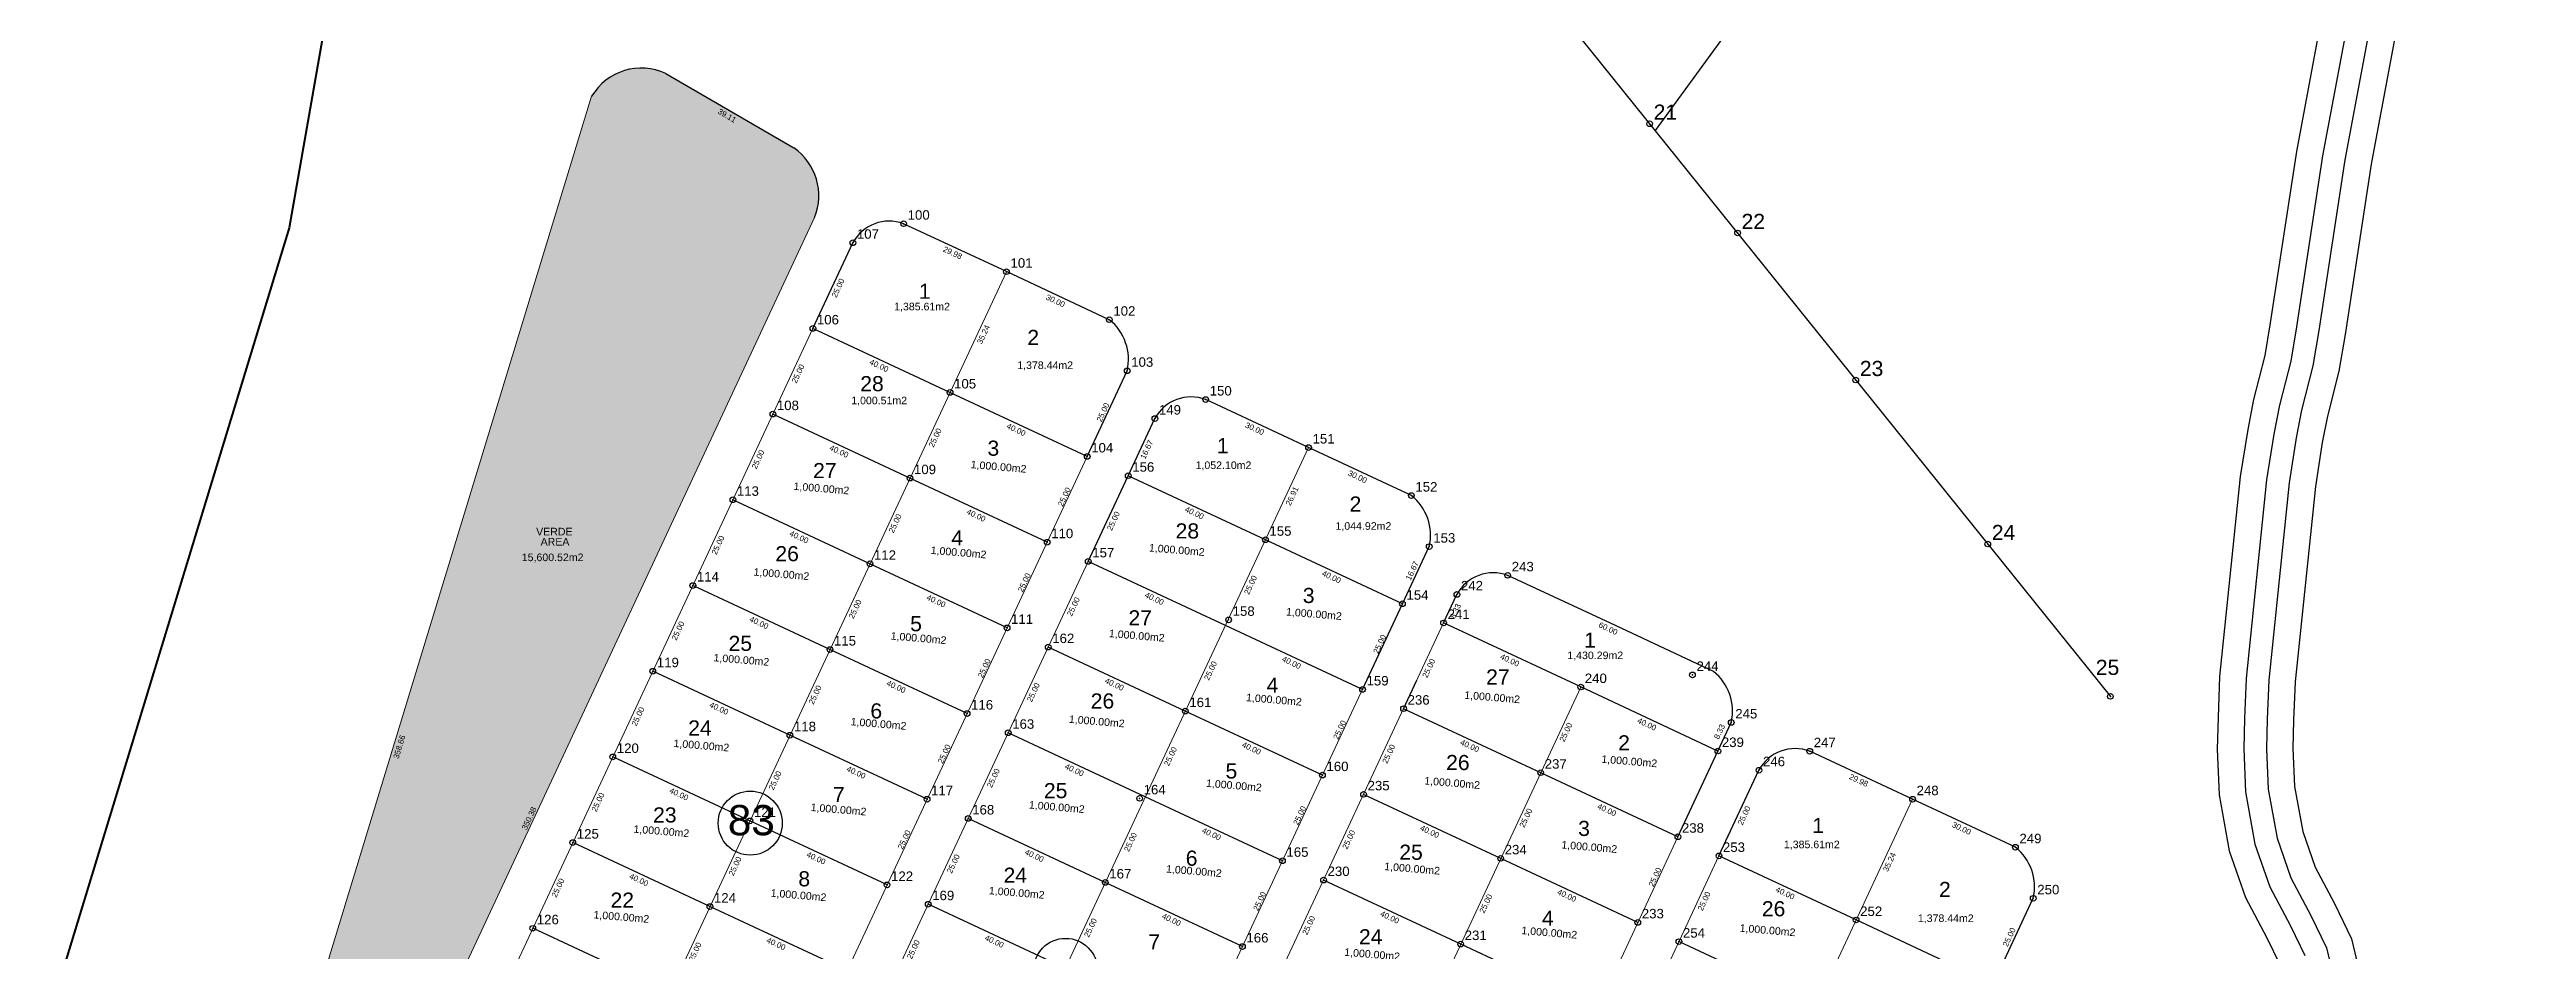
# Model space of a CAD drawing. Header units: metres. Extents: x 500111 to 502674, y 2669847 to 2673197.
# Drawn here: x 500680 to 501335, y 2671471 to 2671709 of the extents above; entities that cross this region are included whole.
import ezdxf
from ezdxf.enums import TextEntityAlignment as Align

# ---------------------------------------------------------------- set-up
doc = ezdxf.new("R2010")
doc.units = ezdxf.units.M
doc.header["$PDMODE"] = 32
doc.header["$PDSIZE"] = 1.5
for name, color, linetype in [('CVL_CURV_TX', 2, 'Continuous'), ('CVL_PUNTO', 2, 'Continuous'), ('CVL_PUNTO_NUM', 2, 'Continuous')]:
    doc.layers.add(name, color=color, linetype=linetype)
doc.layers.add('hatches', color=7, linetype='Continuous', lineweight=5)
doc.styles.add('ARIAL', font='arial.ttf')

msp = doc.modelspace()

# ---------------------------------------------------------------- hatches: boundary and pattern name
h = msp.add_hatch()
h.set_pattern_fill('AR-SAND', color=3, scale=0.1)
h.set_pattern_definition([(37.50000000000001, (0, 0), (-0.1600031295984046, 4.894132373293424), [0, -3.860800000000001, 0, -4.318000000000001, 0, -4.1275]), (7.499999999999999, (0, 0), (4.495232831380027, 7.168251005683543), [0, -2.0828, 0, -3.4798, 0, -1.3335]), (327.5, (-3.1242, 0), (7.90992370241458, 0.01437184678545762), [0, -1.27, 0, -4.572, 0, -5.969]), (317.5, (-3.1242, 0), (7.635564524722972, 2.229293232572163), [0, -0.635, 0, -2.9972, 0, -3.429])])
h.paths.add_polyline_path([(500882.5584442895, 2671664.498521308, 0.3495179323621134), (500877.084097971, 2671682.906521691), (500843.2845047064, 2671702.58625748, 0.3844478207548953), (500823.6329935539, 2671696.542058298), (500719.0863144827, 2671353.456241419, 0.7276195818404559), (500734.3162184804, 2671347.02184115)])
h.paths.add_polyline_path([(500806.6231174104, 2671501.927370491), (500809.6590482894, 2671508.429143189), (500807.5758480534, 2671509.401870508), (500804.5399171743, 2671502.900097809)], flags=24)
h.paths.add_polyline_path([(500772.8483295416, 2671520.794809651), (500774.9399694653, 2671527.658843957), (500772.7406988126, 2671528.329015768), (500770.6490588889, 2671521.464981461)], flags=24)
h.paths.add_polyline_path([(500856.2541396478, 2671691.968764161), (500861.4481036115, 2671688.944590535), (500862.6049504172, 2671690.931454177), (500857.4109864535, 2671693.955627802)], flags=24)
h.paths.add_polyline_path([(500809.6439015988, 2671577.29711176), (500818.2605455279, 2671577.29711176), (500818.2605455279, 2671580.29711176), (500809.6439015988, 2671580.29711176)], flags=24)
h.paths.add_polyline_path([(500808.4633391101, 2671579.974520994), (500819.0895328345, 2671579.974520994), (500819.0895328345, 2671582.974520994), (500808.4633391101, 2671582.974520994)], flags=24)
h.paths.add_polyline_path([(500804.5706153624, 2671572.699041952), (500822.083575799, 2671572.699041952), (500822.083575799, 2671576.30477183), (500804.5706153624, 2671576.30477183)], flags=24)

# ---------------------------------------------------------------- linework, layer by layer
at = {"color": 1, "lineweight": 50}
for p, q in [((500891.0156336867, 2672497.522039674), (500743.6656336867, 2671661.810039674)), ((500743.6656336867, 2671661.810039674), (500526.6176336867, 2670949.534039674))]:
    msp.add_line(p, q, dxfattribs=at)
for p, q in [((501335.0476582221, 2672004.24345657), (501104.7370514139, 2671687.485074689)), ((500843.284504706, 2671702.586257479, -5636.323734604457), (500877.0840979719, 2671682.906521688, -5301.51067555297)), ((500882.1116408411, 2671635.181458588), (500892.6878046084, 2671657.834157323)), ((500954.6185840923, 2671601.329187163), (500965.1947478596, 2671623.981885897)), ((500965.4705718703, 2671596.249789833, -2372.735957576916), (500972.521347887, 2671611.351589357, -2372.735957576916)), ((500954.892506212, 2671573.597979059, -2372.735957576916), (500965.4686699793, 2671596.250677794, -2372.735957576916)), ((501037.955643373, 2671562.407729959, -2372.735957576916), (501045.0282911385, 2671577.499317932, -2372.735957576916)), ((501027.3994494632, 2671539.745707633, -2372.735957576916), (501037.955643373, 2671562.407729959, -2372.735957576916)), ((501048.8267364259, 2671557.31941267), (501052.3520380711, 2671564.870352781)), ((501038.2495353501, 2671534.667198265, -2372.735957576916), (501041.7758644047, 2671542.21755573, -4744.532706334874)), ((501121.3137098193, 2671523.476464834), (501124.8589813226, 2671531.018081356)), ((501110.7564786013, 2671500.814926839, -2372.735957576916), (501121.3137098193, 2671523.476464834, -2157.100917318118)), ((501121.6065644883, 2671495.73641747), (501132.1827282553, 2671518.389116205)), ((501194.1135077395, 2671461.884146044), (501204.6896715068, 2671484.536844779))]:
    msp.add_line(p, q)
at = {"color": 7}
msp.add_line((500967.8334134528, 2671857.662992358), (501225.058035353, 2671537.920206994), dxfattribs=at)
at = {"color": 6}
for p, q in [((501290.6195727685, 2671769.31109067), (501274.2359314062, 2671681.954747035)), ((501274.2359314062, 2671681.954747035), (501267.3364024078, 2671636.699448623)), ((501267.3364024078, 2671636.699448623), (501265.8774763995, 2671627.997963261)), ((501265.8774763995, 2671627.997963261), (501262.9085459047, 2671616.395473966)), ((501262.9085459047, 2671616.395473966), (501261.3827559554, 2671608.476655982)), ((501261.3827559554, 2671608.476655982), (501259.4165504597, 2671596.029891477)), ((501259.4165504597, 2671596.029891477), (501253.9535686437, 2671543.14725684)), ((501253.9535686437, 2671543.14725684), (501253.5213864932, 2671532.338557445)), ((501253.5213864932, 2671532.338557445), (501253.2961060685, 2671523.984232909)), ((501253.2961060685, 2671523.984232909), (501253.824087139, 2671511.91062851)), ((501253.824087139, 2671511.91062851), (501256.5039876544, 2671497.075939541)), ((501256.5039876544, 2671497.075939541), (501260.7942483728, 2671484.774470334)), ((501260.7942483728, 2671484.774470334), (501266.4307446632, 2671474.109551417)), ((501266.4307446632, 2671474.109551417), (501269.8341434404, 2671467.075458826))]:
    msp.add_line(p, q, dxfattribs=at)
at = {"color": 7, "lineweight": 18}
for p, q in [((500954.6185840923, 2671601.329187163), (500827.6781055424, 2671329.521876577)), ((501035.6143916055, 2671557.335212841, -4826.084017682907), (500911.0351346806, 2671290.591095782, -3499.098460264308)), ((501110.7564786011, 2671500.814926839, -4738.580609434872), (500994.3921638187, 2671251.660314988, -3499.098460264308))]:
    msp.add_line(p, q, dxfattribs=at)
at = {"color": 4}
for points in [[(501297.4833718305, 2671767.934127201), (501281.1379794219, 2671680.781724111), (501274.2486207224, 2671635.593134587), (501272.7322429199, 2671626.548988978), (501269.7422637714, 2671614.86424219), (501268.2786267867, 2671607.267996795), (501266.360165138, 2671595.123467443), (501260.9391705932, 2671542.647277053), (501260.5176159479, 2671532.104367234), (501260.3002318206, 2671524.042869873), (501260.7967261417, 2671512.689288553), (501263.2946962963, 2671498.861681862), (501267.2298745118, 2671487.5783411), (501272.677723399, 2671477.270365425), (501276.4658430321, 2671469.441137649)], [(501303.3666281694, 2671766.753872799), (501287.0540205782, 2671679.776275889), (501280.1733792776, 2671634.644865413), (501278.6077570801, 2671625.307011021), (501275.5997362286, 2671613.551757811), (501274.1893732134, 2671606.232003205), (501272.311834862, 2671594.346532557), (501266.9268294069, 2671542.218722948), (501266.5143840521, 2671531.903632767), (501266.3037681795, 2671524.093130127), (501266.7732738582, 2671513.356711447), (501269.1153037037, 2671500.392318137), (501272.7461254882, 2671489.9816589), (501278.032276601, 2671479.979634575), (501282.1501569679, 2671471.468862352), (501284.4463768759, 2671461.863993969)]]:
    msp.add_lwpolyline(points, dxfattribs=at)
at = {"color": 6, "elevation": 1170.415922595757}
msp.add_lwpolyline([(501310.2304272314, 2671765.37690933), (501293.9560685938, 2671678.603252965), (501287.0855975922, 2671633.538551377), (501285.4625236005, 2671623.858036738), (501282.4334540953, 2671612.020526034), (501281.0852440446, 2671605.023344018), (501279.2554495403, 2671593.440108523), (501273.9124313563, 2671541.71874316), (501273.5106135068, 2671531.669442555), (501273.3078939316, 2671524.151767091), (501273.7459128609, 2671514.13537149), (501275.9060123456, 2671502.178060459), (501279.1817516272, 2671492.785529666), (501284.2792553367, 2671483.140448583), (501288.7818565597, 2671473.834541174), (501291.3585895862, 2671463.056313229)], dxfattribs=at)
at = {"lineweight": 30}
for centre in [(500865.5492120952, 2671504.416571903, -2372.735957576916), (500948.9062412333, 2671465.485791109, -2372.735957576916)]:
    msp.add_circle(centre, 8.469498459717428, dxfattribs=at)
for centre, radius, start, end in [((500836.8082711573, 2671688.6738534, -8900.821354081641), 15.34589809147333, 65.0379900924618, 149.1545783406276), ((500868.2630460058, 2671670.265226526, 1558.39826736765), 15.41471054423357, 338.031053215679, 55.0927985680493), ((500902.2730841142, 2671652.69348902), 10.8767666983899, 69.37305293722329, 151.7949558502586), ((500952.1294574476, 2671626.993295585), 13.4078485170446, 347.0206118532909, 51.52615462103606), ((500982.1066273932, 2671606.210921055), 10.8767666983899, 69.37305293722329, 151.7949558502586), ((501031.9630007265, 2671580.51072762), 13.4078485170446, 347.0206118532909, 51.52615462103606), ((501061.9373175773, 2671559.729684479), 10.8767666983899, 69.37305293722329, 151.7949558502586), ((501111.7936909107, 2671534.029491044), 13.4078485170446, 347.0206118532909, 51.52615462103606), ((501141.7680077614, 2671513.248447902), 10.8767666983899, 69.37305293722329, 151.7949558502586), ((501191.6243810948, 2671487.548254467), 13.4078485170446, 347.0206118532909, 51.52615462103606)]:
    msp.add_arc(centre, radius, start, end)
at = {"layer": 'CVL_CURV_TX', "color": 7, "extrusion": (-0.001618789985491735, -0.01947403468700267, 0.9998090525155252)}
for p, q in [((500933.2677649735, 2671650.191044827), (500906.1047716324, 2671662.872989233)), ((500960.471248595, 2671637.490196189), (500933.2677649735, 2671650.191044827)), ((500918.355127538, 2671618.259984671), (500882.1116408411, 2671635.181458588)), ((500954.6185840923, 2671601.329187163), (500918.355127538, 2671618.259984671)), ((501013.1013082524, 2671603.708476861), (500985.9383149113, 2671616.390421267)), ((500907.7789637707, 2671595.607285936, -2372.735957576916), (500871.5354770739, 2671612.528759853, -2372.735957576916)), ((501040.3047918739, 2671591.007628224), (501013.1013082524, 2671603.708476861)), ((500944.042420325, 2671578.676488428, -2372.735957576916), (500907.7789637707, 2671595.607285936, -2372.735957576916)), ((501001.7121566761, 2671579.329203876), (500965.4686699793, 2671596.250677794)), ((500897.2028000035, 2671572.954587201, -2372.735957576916), (500860.9593133066, 2671589.876061119, -2372.735957576916)), ((501037.955643373, 2671562.407729959), (501001.7121566761, 2671579.329203876)), ((500933.4462867003, 2671556.033113284, -2372.735957576916), (500897.2028000035, 2671572.954587201, -2372.735957576916)), ((500991.1359929089, 2671556.676505141, -2372.735957576916), (500954.892506212, 2671573.597979059, -2372.735957576916)), ((501092.9319984365, 2671557.227240285), (501065.7690050954, 2671569.909184691)), ((500886.6266362362, 2671550.301888466, -2372.735957576916), (500850.3831495394, 2671567.223362384, -2372.735957576916)), ((501027.3994494632, 2671539.745707633, -2372.735957576916), (500991.1359929089, 2671556.676505141, -2372.735957576916)), ((501085.0702231224, 2671540.397938751), (501048.8267364255, 2671557.319412669)), ((501120.135482058, 2671544.526391648), (501092.9319984365, 2671557.227240285)), ((500922.8701229331, 2671533.380414549, -2372.735957576916), (500886.6266362362, 2671550.301888466, -2372.735957576916)), ((500980.5598291416, 2671534.023806407, -2372.735957576916), (500944.3163424447, 2671550.945280324, -2372.735957576916)), ((500876.050472469, 2671527.649189732, -2372.735957576916), (500839.8069857721, 2671544.570663649, -2372.735957576916)), ((501121.3137098192, 2671523.476464834), (501085.0702231224, 2671540.397938751)), ((501016.8033158384, 2671517.102332489, -2372.735957576916), (500980.5598291416, 2671534.023806407, -2372.735957576916)), ((501074.493022047, 2671517.745724347, -2372.735957576916), (501038.2495353501, 2671534.667198265, -2372.735957576916)), ((500912.2939591663, 2671510.727715814, -2373.0068680833), (500876.050472469, 2671527.649189732, -2372.735957576916)), ((500969.9836653743, 2671511.371107672, -2372.735957576916), (500933.7401786775, 2671528.292581589, -2372.735957576916)), ((501172.7626886207, 2671510.746003708), (501145.5996952796, 2671523.427948114)), ((500865.4743087017, 2671504.996490997, -2372.735957576916), (500829.2308220048, 2671521.917964914, -2372.735957576916)), ((501110.7564786013, 2671500.814926839, -2372.735957576916), (501074.493022047, 2671517.745724347, -2372.735957576916)), ((501006.2271520712, 2671494.449633754, -2372.735957576916), (500969.9836653743, 2671511.371107672, -2372.735957576916)), ((501063.9168582797, 2671495.093025612, -2372.735957576916), (501027.6733715829, 2671512.01449953, -2372.735957576916)), ((501199.9661722422, 2671498.045155071), (501172.7626886207, 2671510.746003708)), ((500901.7177953986, 2671488.075017079, -2372.735957576916), (500865.4743087017, 2671504.996490997, -2372.735957576916)), ((500959.4075016071, 2671488.718408937, -2372.735957576916), (500923.1640149102, 2671505.639882855, -2372.735957576916)), ((500854.8981449344, 2671482.343792262, -2372.735957576916), (500818.6546582376, 2671499.26526618, -2372.735957576916)), ((501100.1603449766, 2671478.171551695, -2372.735957576916), (501063.9168582797, 2671495.093025612, -2372.735957576916)), ((501157.8500511852, 2671478.814943552), (501121.6065644883, 2671495.73641747)), ((500995.6509883039, 2671471.79693502, -2372.735957576916), (500959.4075016071, 2671488.718408937, -2372.735957576916)), ((501053.3406945125, 2671472.440326877, -2372.735957576916), (501017.0972078156, 2671489.361800795, -2372.735957576916)), ((500891.1416316313, 2671465.422318344, -2372.735957576916), (500854.8981449344, 2671482.343792262, -2372.735957576916)), ((500948.8313378398, 2671466.065710202, -2372.735957576916), (500912.587851143, 2671482.98718412, -2372.735957576916)), ((501194.1135077395, 2671461.884146044), (501157.8500511852, 2671478.814943552)), ((500844.3219811672, 2671459.691093527, -2372.735957576916), (500808.0784944703, 2671476.612567445, -2372.735957576916)), ((501089.5841812093, 2671455.51885296, -2372.735957576916), (501053.3406945125, 2671472.440326877, -2372.735957576916)), ((501147.2738874179, 2671456.162244818, -0.3679787884580037), (501111.0304007211, 2671473.083718735, -0.3679787884580037))]:
    msp.add_line(p, q, dxfattribs=at)
at = {"layer": 'CVL_PUNTO', "color": 2}
for p in [(501103.2820729677, 2671689.293684057), (500906.1047716394, 2671662.87298923), (501126.5161146497, 2671660.412633916), (500892.6878046076, 2671657.834157322), (500933.2880101138, 2671650.181592711), (500882.1116408411, 2671635.181458588), (500960.471248595, 2671637.490196189), (500965.1947478595, 2671623.981885897), (501157.7851290006, 2671621.543719773), (500918.3753726783, 2671618.250532555), (500985.9383149125, 2671616.390421267), (500871.5354770739, 2671612.528759853, -2372.735957576916), (500972.521347887, 2671611.351589357, -2372.735957576916), (500954.6185840923, 2671601.329187163), (501013.1215533927, 2671603.699024746), (500907.7789637707, 2671595.607285936, -2372.735957576916), (500965.4705718703, 2671596.249789833), (500860.9593133066, 2671589.876061119, -2372.735957576916), (501040.3047918739, 2671591.007628224), (500944.042420325, 2671578.676488428, -2372.735957576916), (501001.7349793715, 2671579.318548344), (501045.0282911385, 2671577.499317932, -2372.735957576916), (501192.665059987, 2671578.18625965), (500897.2028000035, 2671572.954587201, -2372.735957576916), (500954.892506212, 2671573.597979059, -2372.735957576916), (501065.7690050967, 2671569.909184691), (500850.3831495394, 2671567.223362384, -2372.735957576916), (501037.955643373, 2671562.407729959), (501052.3520380703, 2671564.87035278), (500933.4462867003, 2671556.033113284, -2372.735957576916), (500992.0093810163, 2671558.150389605), (501048.8267364259, 2671557.31941267), (500886.6266362362, 2671550.301888466, -2372.735957576916), (500944.3163424447, 2671550.945280324, -2372.735957576916), (500839.8069857721, 2671544.570663649, -2372.735957576916), (501114.6128581082, 2671543.58468779), (501027.3994494632, 2671539.745707633, -2372.735957576916), (501085.0920084984, 2671540.387767525), (501225.058035353, 2671537.920206994), (500922.8701229331, 2671533.380414549, -2372.735957576916), (500980.5598291416, 2671534.023806407, -2372.735957576916), (501038.2495353501, 2671534.667198265, -2372.735957576916), (501124.858981323, 2671531.018081357), (500876.050472469, 2671527.649189732, -2372.735957576916), (500933.7401786775, 2671528.292581589, -2372.735957576916), (501121.3137098192, 2671523.476464834), (501145.5996952796, 2671523.427948114), (500829.2308220048, 2671521.917964914, -2372.735957576916), (501016.8033158384, 2671517.102332489, -2372.735957576916), (501074.493022047, 2671517.745724347, -2372.735957576916), (501132.1827282553, 2671518.389116205), (500912.2939591663, 2671510.727715814, -2373.0068680833), (500968.4804626858, 2671510.958178867), (501027.6733715829, 2671512.01449953, -2372.735957576916), (501172.782933761, 2671510.736551593), (500865.4743087017, 2671504.996490997), (500923.1640149102, 2671505.639882855, -2372.735957576916), (500818.6546582376, 2671499.26526618, -2372.735957576916), (501110.7564786011, 2671500.814926839, -4738.580609434872), (501199.9661722442, 2671498.04515507), (501006.2271520712, 2671494.449633754, -2372.735957576916), (501017.0972078156, 2671489.361800795, -2372.735957576916), (501063.9168582797, 2671495.093025612, -2372.735957576916), (501121.6065644883, 2671495.73641747), (500901.7177953986, 2671488.075017079, -2372.735957576916), (500912.587851143, 2671482.98718412, -2372.735957576916), (500959.4075016071, 2671488.718408937, -2372.735957576916), (501204.6896715068, 2671484.536844779), (500808.0784944703, 2671476.612567445, -2372.735957576916), (500854.8981449344, 2671482.343792262, -2372.735957576916), (501100.1603449766, 2671478.171551695, -2372.735957576916), (501157.8700210438, 2671478.805619962), (500995.6509883039, 2671471.79693502, -2372.735957576916), (501053.3406945125, 2671472.440326877, -2372.735957576916), (501111.0304007211, 2671473.083718735, -0.3679787884580037)]:
    msp.add_point(p, dxfattribs=at)
at = {"layer": 'hatches', "color": 7}
msp.add_line((500823.6329935536, 2671696.542058297, -2371.826115127272), (500719.0863144822, 2671353.456241417, -2371.826115127272), dxfattribs=at)
at = {"layer": 'hatches', "color": 7, "extrusion": (-0.001618789985491735, -0.01947403468700267, 0.9998090525155252)}
for p, q in [((500734.3162184788, 2671347.021841147, -4948.527681491902), (500882.5584442891, 2671664.498521307, -1926.346472799145)), ((500862.1003829472, 2671280.338541128), (501013.1215533927, 2671603.699024746)), ((500838.5481612884, 2671324.434043617, -4744.622179889166), (500954.892506212, 2671573.597979059, -2372.735957576916)), ((500945.4574120853, 2671241.407760333), (501085.0920084984, 2671540.387767525)), ((501028.8144412235, 2671202.476979539), (501172.782933761, 2671510.736551593))]:
    msp.add_line(p, q, dxfattribs=at)
at = {"layer": 'hatches', "color": 7, "lineweight": 18, "extrusion": (-0.001618789985491735, -0.01947403468700267, 0.9998090525155252)}
for p, q in [((500776.6240348254, 2671314.731418936), (500933.2880101138, 2671650.181592711)), ((500755.1911321503, 2671363.364824411), (500882.1116408411, 2671635.181458588)), ((500921.9051904266, 2671285.503262822, -4744.622179889166), (501048.8267364259, 2671557.31941267, -2157.100917309253)), ((501005.2622195648, 2671246.572482028, -2372.254201100708), (501121.6065644883, 2671495.73641747, -0.3679787840137578))]:
    msp.add_line(p, q, dxfattribs=at)

# ---------------------------------------------------------------- texts
at = {"color": 7, "style": 'ARIAL'}
for s, rotation, p in [('39.11', 329.7899942601398, (500859.4295450325, 2671691.450109169, 1558.39826736765)), ('29.98', 334.9729210582715, (500919.0516984768, 2671655.172855105)), ('25.00', 64.97292105953282, (500888.7588846503, 2671645.873238133)), ('30.00', 334.9729210572883, (500946.2450595283, 2671642.476732526)), ('35.24', 64.92987421947296, (500927.1802536083, 2671633.585197893)), ('25.00', 64.97292105937679, (500958.7891780487, 2671613.010946098)), ('30.00', 334.9729210582352, (500998.8953643259, 2671608.685561082)), ('16.67', 64.96570534154726, (500970.35409093, 2671603.166392585)), ('30.00', 334.9729210572883, (501026.0786028072, 2671595.99416456)), ('26.91', 64.9120736289594, (501008.7753422866, 2671590.878101429)), ('16.67', 64.88994035148674, (501040.5221478557, 2671571.144922435)), ('8.33', 64.97357646083758, (501051.9485564307, 2671560.460328446)), ('60.00', 334.9729210577618, (501092.3176737506, 2671555.858626245)), ('8.33', 64.82204671294431, (501121.7467931745, 2671528.585601514)), ('358.66', 73.05273295417241, (500772.794514177, 2671524.561912709, 1558.39826736765)), ('29.98', 334.9729210582779, (501158.5466221245, 2671515.727813987)), ('350.38', 64.97029735405809, (500807.0994827318, 2671505.664620499, 1558.39826736765)), ('25.00', 64.9729210598603, (501128.2538082959, 2671506.428197012)), ('30.00', 334.9729210572883, (501185.7399831755, 2671503.031691408)), ('35.24', 64.96619926777939, (501166.6654573716, 2671494.145744355)), ('25.00', 64.97292105970739, (501198.317756868, 2671474.284844329))]:
    msp.add_text(s, height=1.5, rotation=rotation, dxfattribs=at).set_placement(p, align=Align.MIDDLE)
at = {"color": 1, "style": 'ARIAL'}
for s, p in [('1,385.61m2', (500910.9725608082, 2671640.798299542)), ('1,378.44m2', (500943.5112994296, 2671625.2879029)), ('1,000.51m2', (500899.6346437228, 2671615.964050841)), ('1,052.10m2', (500990.6462845365, 2671598.851183475)), ('1,044.92m2', (501027.6290518304, 2671582.786449841)), ('15,600.52m2', (500813.3270955807, 2671574.501906891, 1558.39826736765)), ('1,430.29m2', (501088.9072717942, 2671548.593133377)), ('1,385.61m2', (501146.1514830442, 2671498.605159032)), ('1,378.44m2', (501181.5685057287, 2671479.099879679))]:
    msp.add_text(s, height=2, dxfattribs=at).set_placement(p, align=Align.MIDDLE)
at = {"layer": 'CVL_CURV_TX', "color": 4, "style": 'ARIAL'}
for s, p in [('1', (500911.6852427397, 2671645.010800455)), ('2', (500940.348731035, 2671632.828936435)), ('28', (500897.7414392931, 2671620.588593835)), ('3', (500929.8058395069, 2671603.526603509)), ('1', (500990.4539180718, 2671604.185881013)), ('27', (500885.2744843835, 2671597.632363983)), ('2', (501025.5257115563, 2671588.802062527)), ('4', (500920.2513434084, 2671579.821348112)), ('28', (500981.0984685093, 2671581.657813208)), ('26', (500875.3030537209, 2671575.641541229)), ('3', (501013.162868723, 2671564.595822882)), ('5', (500909.3789832648, 2671557.103807684)), ('27', (500968.6315135997, 2671558.701583356)), ('25', (500862.9247418058, 2671551.932687981)), ('1', (501087.5297691055, 2671552.79662806, -2368.618356364918)), ('4', (501003.6083726246, 2671540.890567484)), ('27', (501063.1694396098, 2671543.085377276, -2368.618356364918)), ('6', (500898.862590888, 2671534.081423038)), ('26', (500958.660082937, 2671536.710760601)), ('24', (500852.2656352494, 2671529.598261531)), ('2', (501096.51929228, 2671525.668480388, 3.659327406836383)), ('5', (500992.736012481, 2671518.173027057)), ('26', (501052.5932758426, 2671520.432678542, -2368.618356364918)), ('7', (500888.986063436, 2671511.954524667)), ('25', (500946.281771022, 2671513.001907354)), ('23', (500842.9819013131, 2671506.576621681)), ('3', (501085.9420912046, 2671503.016265984, -2369.07663017008)), ('1', (501147.8125267858, 2671503.796251619, 3.749622423539677)), ('6', (500982.2196201042, 2671495.150642411)), ('25', (501040.2149639275, 2671496.723825294, -2368.618356364918)), ('8', (500879.8285025423, 2671489.700253993)), ('24', (500935.6226644656, 2671490.667480903)), ('22', (500831.7306783026, 2671484.080394085)), ('26', (501136.0448898066, 2671481.781252742, 3.749622423539677)), ('2', (501181.3205890993, 2671486.908033249, 3.749622423539677)), ('4', (501076.3875951062, 2671479.311010586, -2369.07663017008)), ('7', (500972.3430926522, 2671473.02374404)), ('24', (501029.5558573711, 2671474.389398844, -2368.618356364918))]:
    msp.add_text(s, height=4, dxfattribs=at).set_placement(p, align=Align.MIDDLE)
at = {"layer": 'CVL_CURV_TX', "color": 7, "style": 'ARIAL'}
for rotation, p in [(64.9657053360815, (500878.1846292401, 2671623.220905303, -2366.785262360628)), (64.9657053414891, (500914.4281159373, 2671606.299431387, -2367.056172866997)), (64.9657053360815, (500867.6084654729, 2671600.568206568, -2366.785262360628)), (64.96570533421122, (500948.5593299327, 2671590.667911432, -2367.327083373377)), (64.9657053414891, (500903.85195217, 2671583.646732652, -2367.056172866997)), (64.9657053360815, (500961.5416583783, 2671584.290124508, -2366.785262360628)), (64.9657053360815, (500857.0323017056, 2671577.915507833, -2366.785262360628)), (64.96570533421122, (500937.9831661654, 2671568.015212697, -2367.327083373377)), (64.9657053414891, (500997.7851450754, 2671567.368650592, -2367.056172866997)), (64.9657053414891, (500893.2757884028, 2671560.994033917, -2367.056172866997)), (64.9657053360815, (500950.965494611, 2671561.637425773, -2366.785262360628)), (64.9657053360815, (500846.4561379384, 2671555.262809098, -2366.785262360628)), (64.96570533421122, (501031.9163590708, 2671551.737130638, -2367.327083373377)), (64.96570533421122, (500927.4070023982, 2671545.362513963, -2367.327083373377)), (64.9657053414891, (500987.2089813082, 2671544.715951858, -2367.056172866997)), (64.9657053360815, (501044.8997248245, 2671545.358859383, -2151.15022210183)), (64.9657053414891, (500882.6996246355, 2671538.341335183, -2367.056172866997)), (64.9657053360815, (500940.3893308438, 2671538.984727039, -2366.785262360628)), (64.9657053360815, (500835.8799741711, 2671532.610110363, -2366.785262360628)), (64.96570533421122, (501021.3401953035, 2671529.084431903, -2367.327083373377)), (64.9657053414891, (501081.1432115217, 2671528.437385467, -2151.421132608199)), (64.96570533421122, (500916.8308386309, 2671522.709815228, -2367.327083373377)), (64.9657053414891, (500976.6328175409, 2671522.063253123, -2367.056172866997)), (64.9657053360815, (501034.3225237491, 2671522.706644979, -2366.785262360628)), (64.9657053414891, (500872.1234608683, 2671515.688636448, -2367.056172866997)), (64.9657053360815, (500929.8131670765, 2671516.332028304, -2366.785262360628)), (64.9657053360815, (500825.3038104039, 2671509.957411629, -2366.785262360628)), (64.96570533421122, (501010.7640315363, 2671506.431733168, -2367.327083373377)), (64.9657053414891, (501070.5660104463, 2671505.785171063, -2367.056172866997)), (64.96570533421122, (500906.2546748637, 2671500.057116493, -2367.327083373377)), (64.9657053414891, (500966.0566537736, 2671499.410554388, -2367.056172866997)), (64.9657053360815, (501023.7463599819, 2671500.053946244, -2366.785262360628)), (64.9657053414891, (500861.547297101, 2671493.035937713, -2367.056172866997)), (64.9657053360815, (500919.2370033092, 2671493.679329569, -2366.785262360628)), (64.96570533421122, (501104.6972244417, 2671490.153651108, -2367.327083373377)), (64.9657053360815, (500814.7276466366, 2671487.304712894, -2366.785262360628)), (64.96570533421122, (501000.187867769, 2671483.779034433, -2367.327083373377)), (64.9657053414891, (501059.989846679, 2671483.132472328, -2367.056172866997)), (64.9657053360815, (501117.6795528873, 2671483.775864184, 5.582716427829837)), (64.9657053414891, (500955.4804900064, 2671476.757855653, -2367.056172866997)), (64.9657053360815, (501013.1701962146, 2671477.401247509, -2366.785262360628)), (64.9657053414891, (500850.9711333337, 2671470.383238978, -2367.056172866997)), (64.9657053360815, (500908.660839542, 2671471.026630834, -2366.785262360628))]:
    msp.add_text('25.00', height=1.5, rotation=rotation, dxfattribs=at).set_placement(p, align=Align.MIDDLE)
at = {"layer": 'CVL_CURV_TX', "color": 7, "extrusion": (-0.001618789985491735, -0.01947403468700267, 0.9998090525155252), "style": 'ARIAL'}
for p in [(277860.9161237745, 2703374.421353858, -55209.89291178618), (277898.4368092751, 2703360.557798771, -55209.89291178618), (277852.2528576569, 2703350.974865465, -55209.43465175728), (277889.7735431573, 2703337.111310379, -55209.43465175728), (277947.2116640479, 2703342.535756034, -55209.26970993458), (277843.5895915392, 2703327.528377072, -55208.97639172836), (277984.7323495483, 2703328.672200949, -55209.26970993457), (277881.1102770396, 2703313.664821987, -55208.97639172835), (277938.5483979301, 2703319.089267643, -55208.81144990568), (277834.9263254215, 2703304.08188868, -55208.51813169946), (278033.5082781856, 2703314.863529061, -54993.05263504002), (277929.8851318125, 2703295.642779251, -55208.35318987677), (277976.0690834305, 2703305.225712556, -55208.81144990567), (277826.2630593037, 2703280.635400287, -55208.05987167051), (277872.4470109219, 2703290.218333595, -55208.51813169943), (278071.0289636861, 2703300.999973975, -54993.05263504001), (277967.4058173128, 2703281.779224164, -55208.35318987675), (278024.8439382032, 2703287.203669822, -55208.1882480541), (277863.783744804, 2703266.771845201, -55208.05987167051), (277921.2218656945, 2703272.196290859, -55207.89492984787), (277817.599793186, 2703257.188911896, -55207.60161164161), (278016.1806720855, 2703263.757181429, -55207.72998802518), (278062.3646237036, 2703273.340114735, -55208.18824805409), (277855.1204786864, 2703243.32535681, -55207.60161164163), (277912.5585995769, 2703248.749802466, -55207.43666981893), (277958.7425511951, 2703258.332735772, -55207.89492984785), (277808.9365270683, 2703233.742423505, -55207.14335161278), (278053.7013575858, 2703249.893626343, -55207.72998802517), (278111.1394784764, 2703301.676989789, -52835.65006511185), (277950.0792850772, 2703234.88624738, -55207.43666981894), (278007.5174059677, 2703240.310693037, -55207.27172799627), (277846.4572125684, 2703219.878868419, -55207.14335161274), (277903.8953334591, 2703225.303314074, -55206.97840979003)]:
    msp.add_text('40.00', height=1.5, rotation=339.7211830509158, dxfattribs=at).set_placement(p, align=Align.MIDDLE)
at = {"layer": 'CVL_CURV_TX', "color": 1, "extrusion": (-0.001618789985491735, -0.01947403468700267, 0.9998090525155252), "style": 'ARIAL'}
for p in [(277894.6243108789, 2703350.239617923, -55209.89291178618), (277848.4403592614, 2703340.656684619, -55209.43465175728), (277885.961044761, 2703326.793129532, -55209.43465175728), (277943.3991656523, 2703332.217575189, -55209.2697099346), (277839.7770931437, 2703317.210196226, -55208.97639172837), (277934.7358995345, 2703308.771086797, -55208.8114499057), (277980.9198511518, 2703318.354020103, -55209.2697099346), (277831.1138270259, 2703293.763707835, -55208.51813169947), (277877.2977786432, 2703303.34664114, -55208.97639172836), (277972.2565850342, 2703294.907531711, -55208.81144990569), (278029.6957797902, 2703304.545348215, -54993.05263504005), (277868.6345125253, 2703279.900152749, -55208.51813169947), (277926.0726334167, 2703285.324598405, -55208.35318987679), (277822.4505609083, 2703270.317219441, -55208.05987167051), (278021.0314398078, 2703276.885488975, -55208.18824805412), (278067.2164652896, 2703290.68179313, -54993.05263504002), (277917.4093672989, 2703261.878110013, -55207.89492984788), (277963.5933189163, 2703271.461043319, -55208.35318987676), (277813.7872947905, 2703246.87073105, -55207.60161164165), (277859.9712464077, 2703256.453664356, -55208.05987167055), (278058.5521253073, 2703263.021933889, -55208.1882480541), (277954.9300527985, 2703248.014554927, -55207.89492984787), (278012.3681736899, 2703253.439000583, -55207.7299880252), (277851.3079802897, 2703233.007175964, -55207.60161164164), (277908.7461011814, 2703238.43162162, -55207.43666981896), (277805.1240286726, 2703223.424242658, -55207.14335161276), (278049.8888591894, 2703239.575445497, -55207.72998802518), (278107.3269800809, 2703291.358808943, -52835.65006511186), (278003.7049075722, 2703229.992512191, -55207.27172799629)]:
    msp.add_text('1,000.00m2', height=2, dxfattribs=at).set_placement(p, align=Align.MIDDLE)
at = {"layer": 'CVL_CURV_TX', "color": 7, "style": 'ARIAL'}
for s, p in [('VERDE', (500813.7764359723, 2671581.474520994, 8667.835736168026)), ('AREA', (500813.9522235634, 2671578.79711176, 3937.835736168026))]:
    msp.add_text(s, height=2, dxfattribs=at).set_placement(p, align=Align.MIDDLE)
at = {"layer": 'CVL_CURV_TX', "color": 6, "style": 'ARIAL'}
msp.add_text('83', height=8, dxfattribs=at).set_placement((500865.839995628, 2671505.207721779, -2372.735957576916), align=Align.MIDDLE)
at = {"layer": 'CVL_PUNTO_NUM', "color": 3, "style": 'ARIAL'}
for s, p in [('21', (501104.3427331395, 2671690.354344229)), ('22', (501127.5767748215, 2671661.473294088)), ('23', (501158.8457891724, 2671622.604379945)), ('24', (501193.7257201588, 2671579.246919821)), ('25', (501221.2111020338, 2671543.588244855))]:
    msp.add_text(s, height=4, dxfattribs=at).set_placement(p)
at = {"layer": 'CVL_PUNTO_NUM', "color": 7, "style": 'ARIAL'}
for s, p in [('107', (500893.7484647794, 2671658.894817494)), ('100', (500907.1654318112, 2671663.933649402)), ('101', (500934.3486702855, 2671651.242252883)), ('102', (500961.5319087668, 2671638.550856361)), ('106', (500883.1723010129, 2671636.24211876)), ('103', (500966.2554080313, 2671625.042546069)), ('105', (500919.4360328501, 2671619.311192727)), ('108', (500872.5961372457, 2671613.589420025, -2372.735957576916)), ('149', (500973.5820080588, 2671612.412249529, -2372.735957576916)), ('150', (500986.9989750843, 2671617.451081438)), ('104', (500955.6792442641, 2671602.389847334)), ('151', (501014.1822135645, 2671604.759684918)), ('109', (500908.8396239425, 2671596.667946108, -2372.735957576916)), ('156', (500966.5312320421, 2671597.310450005)), ('113', (500862.0199734784, 2671590.93672129, -2372.735957576916)), ('152', (501041.3654520457, 2671592.068288396)), ('110', (500945.1030804968, 2671579.7371486, -2372.735957576916)), ('155', (501002.7956395433, 2671580.379208516)), ('112', (500898.2634601753, 2671574.015247373, -2372.735957576916)), ('157', (500955.9531663838, 2671574.658639231, -2372.735957576916)), ('153', (501046.0889513103, 2671578.559978104, -2372.735957576916)), ('114', (500851.4438097111, 2671568.284022556, -2372.735957576916)), ('243', (501066.8296652685, 2671570.969844862)), ('154', (501039.0163035447, 2671563.46839013)), ('242', (501053.4126982421, 2671565.931012952)), ('111', (500934.5069468721, 2671557.093773455, -2372.735957576916)), ('158', (500993.070041188, 2671559.211049777)), ('241', (501049.8873965977, 2671558.380072841)), ('115', (500887.687296408, 2671551.362548638, -2372.735957576916)), ('162', (500945.3770026165, 2671552.005940496, -2372.735957576916)), ('119', (500840.8676459439, 2671545.631323821, -2372.735957576916)), ('159', (501028.460109635, 2671540.806367805, -2372.735957576916)), ('240', (501086.1526686702, 2671541.448427697)), ('244', (501115.67351828, 2671544.645347962)), ('116', (500923.9307831048, 2671534.441074721, -2372.735957576916)), ('161', (500981.6204893134, 2671535.084466578, -2372.735957576916)), ('236', (501039.3101955219, 2671535.727858436, -2372.735957576916)), ('118', (500877.1111326407, 2671528.709849903, -2372.735957576916)), ('163', (500934.8008388493, 2671529.353241761, -2372.735957576916)), ('245', (501125.9196414948, 2671532.078741529)), ('120', (500830.2914821766, 2671522.978625086, -2372.735957576916)), ('239', (501122.374369991, 2671524.537125005)), ('247', (501146.6603554513, 2671524.488608286)), ('160', (501017.8639760102, 2671518.162992661, -2372.735957576916)), ('237', (501075.5536822188, 2671518.806384519, -2372.735957576916)), ('246', (501133.2433884271, 2671519.449776377)), ('117', (500913.3546193381, 2671511.788375986, -2373.0068680833)), ('164', (500969.5411228575, 2671512.018839039)), ('235', (501028.7340317547, 2671513.075159702, -2372.735957576916)), ('248', (501173.8435939327, 2671511.797211765)), ('121', (500866.5349688735, 2671506.057151169)), ('168', (500924.224675082, 2671506.700543026, -2372.735957576916)), ('238', (501111.8171387729, 2671501.875587011, -4738.580609434872)), ('125', (500819.7153184094, 2671500.325926351, -2372.735957576916)), ('165', (501007.287812243, 2671495.510293926, -2372.735957576916)), ('234', (501064.9775184515, 2671496.153685784, -2372.735957576916)), ('253', (501122.6672246601, 2671496.797077642)), ('249', (501201.026832416, 2671499.105815242)), ('122', (500902.7784555703, 2671489.135677251, -2372.735957576916)), ('167', (500960.4681617789, 2671489.779069109, -2372.735957576916)), ('230', (501018.1578679874, 2671490.422460967, -2372.735957576916)), ('124', (500855.9588051062, 2671483.404452434, -2372.735957576916)), ('169', (500913.6485113148, 2671484.047844292, -2372.735957576916)), ('250', (501205.7503316785, 2671485.597504951)), ('126', (500809.1391546421, 2671477.673227617, -2372.735957576916)), ('233', (501101.2210051484, 2671479.232211866, -2372.735957576916)), ('252', (501158.9306812155, 2671479.866280133)), ('166', (500996.7116484757, 2671472.857595191, -2372.735957576916)), ('231', (501054.4013546843, 2671473.500987049, -2372.735957576916)), ('254', (501112.0910608929, 2671474.144378907, -0.3679787884580037))]:
    msp.add_text(s, height=2.5, dxfattribs=at).set_placement(p)

doc.saveas('drawing.dxf')
